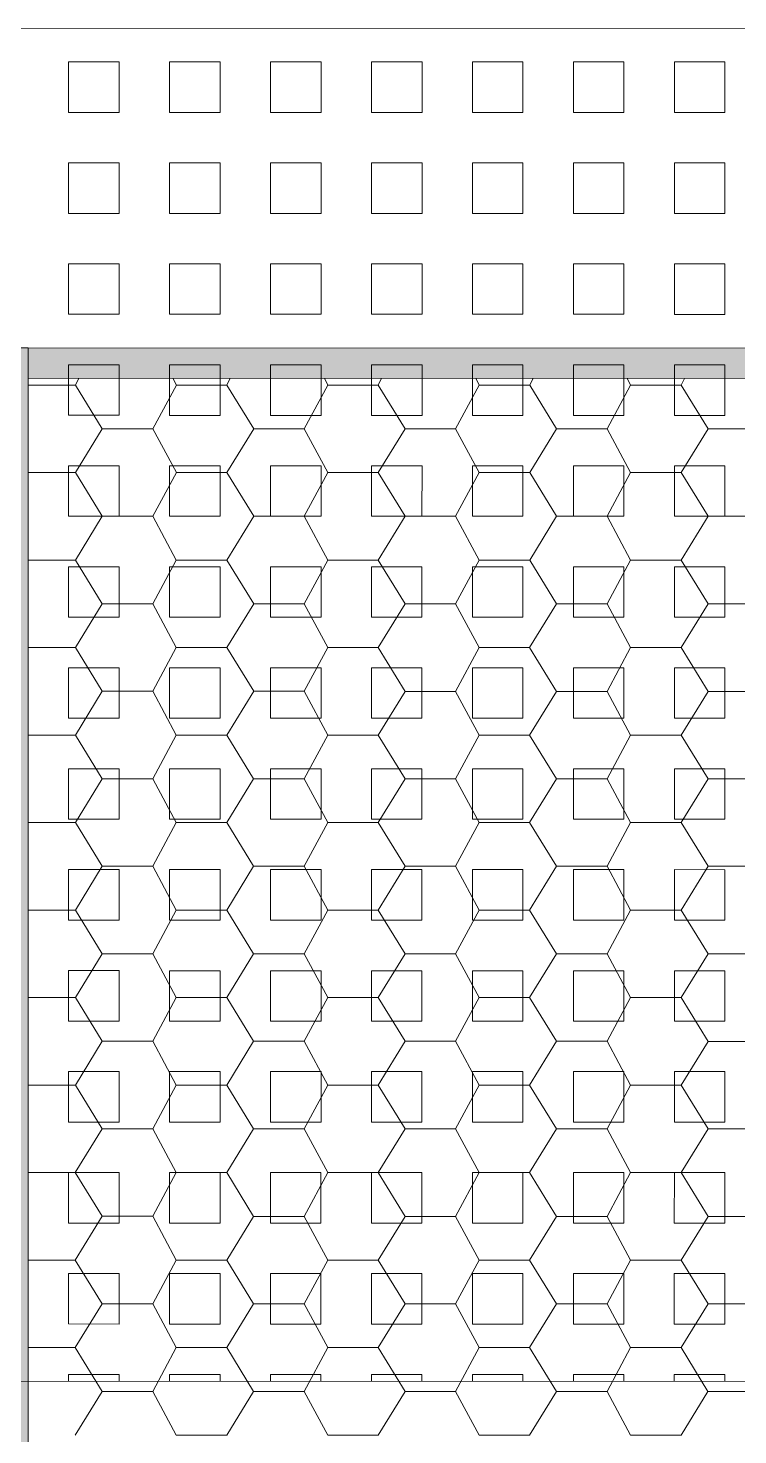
# Model space of a CAD drawing. Extents: x 3377 to 3790, y 1673 to 1846.
# Drawn here: x 3516.121 to 3517.014, y 1763.13 to 1764.898 of the extents above; entities that cross this region are included whole.
import ezdxf

# ---------------------------------------------------------------- set-up
doc = ezdxf.new("R2010")
doc.units = 0
doc.header["$LTSCALE"] = 2
doc.layers.add('PDF7_0', color=7, linetype='Continuous', true_color=0xc6c6c6)
doc.layers.add('PDF7_04-DETALHE', color=7, linetype='Continuous', true_color=0xc6c6c6)

msp = doc.modelspace()

# ---------------------------------------------------------------- linework, layer by layer
at = {"layer": 'PDF7_0', "color": 7, "lineweight": 0}
for points in [[(3516.0832, 1764.4962), (3516.1213, 1764.4962), (3516.1211, 1762.3974), (3516.0831, 1762.3974)], [(3516.1211, 1762.3974), (3516.1213, 1764.4962)], [(3518.2032, 1764.496), (3518.2032, 1764.458), (3516.1213, 1764.4581), (3516.1213, 1764.4962)]]:
    msp.add_lwpolyline(points, close=True, dxfattribs=at)
at = {"layer": 'PDF7_0', "lineweight": 0}
for points in [[(3516.1213, 1764.4496), (3516.1805, 1764.4496), (3516.2144, 1764.3946), (3516.2778, 1764.3946), (3516.3075, 1764.4496)], [(3516.1805, 1764.4496), (3516.1847, 1764.4581)], [(3516.3032, 1764.4581), (3516.3075, 1764.4496), (3516.3709, 1764.4496), (3516.3752, 1764.4581)], [(3516.3709, 1764.4496), (3516.4048, 1764.3946), (3516.4683, 1764.3946), (3516.4979, 1764.4496)], [(3516.4936, 1764.4581), (3516.4979, 1764.4496), (3516.5613, 1764.4496), (3516.5656, 1764.4581)], [(3516.5613, 1764.4496), (3516.5952, 1764.3946), (3516.6587, 1764.3946), (3516.6883, 1764.4496)], [(3516.6841, 1764.4581), (3516.6883, 1764.4496), (3516.7518, 1764.4496), (3516.756, 1764.4581)], [(3516.7518, 1764.4496), (3516.7856, 1764.3946), (3516.8491, 1764.3946), (3516.8787, 1764.4496)], [(3516.8745, 1764.4581), (3516.8787, 1764.4496), (3516.9422, 1764.4496), (3516.9464, 1764.458)], [(3516.9422, 1764.4496), (3516.976, 1764.3946), (3517.0395, 1764.3946), (3517.0691, 1764.4496)], [(3516.1805, 1764.3396), (3516.2144, 1764.3946)], [(3516.2778, 1764.3946), (3516.3075, 1764.3396), (3516.3709, 1764.3396), (3516.4048, 1764.3946)], [(3516.4683, 1764.3946), (3516.4979, 1764.3396), (3516.5613, 1764.3396), (3516.5952, 1764.3946)], [(3516.6587, 1764.3946), (3516.6883, 1764.3396), (3516.7518, 1764.3396), (3516.7856, 1764.3946)], [(3516.8491, 1764.3946), (3516.8787, 1764.3396), (3516.9422, 1764.3396), (3516.976, 1764.3946)], [(3516.1213, 1764.3396), (3516.1805, 1764.3396), (3516.2144, 1764.2846), (3516.2778, 1764.2846), (3516.3075, 1764.3396)], [(3516.3709, 1764.3396), (3516.4048, 1764.2846), (3516.4682, 1764.2846), (3516.4979, 1764.3396)], [(3516.5613, 1764.3396), (3516.5952, 1764.2846), (3516.6587, 1764.2846), (3516.6883, 1764.3396)], [(3516.7518, 1764.3396), (3516.7856, 1764.2846), (3516.8491, 1764.2846), (3516.8787, 1764.3396)], [(3516.9422, 1764.3396), (3516.976, 1764.2846), (3517.0395, 1764.2846), (3517.0691, 1764.3396)], [(3516.1805, 1764.2296), (3516.2144, 1764.2846)], [(3516.2778, 1764.2846), (3516.3074, 1764.2296), (3516.3709, 1764.2296), (3516.4048, 1764.2846)], [(3516.4682, 1764.2846), (3516.4979, 1764.2296), (3516.5613, 1764.2296), (3516.5952, 1764.2846)], [(3516.6587, 1764.2846), (3516.6883, 1764.2296), (3516.7518, 1764.2296), (3516.7856, 1764.2846)], [(3516.8491, 1764.2846), (3516.8787, 1764.2296), (3516.9422, 1764.2295), (3516.976, 1764.2846)], [(3516.1213, 1764.2296), (3516.1805, 1764.2296), (3516.2143, 1764.1746), (3516.2778, 1764.1746), (3516.3074, 1764.2296)], [(3516.3709, 1764.2296), (3516.4048, 1764.1746), (3516.4682, 1764.1746), (3516.4979, 1764.2296)], [(3516.5613, 1764.2296), (3516.5952, 1764.1746), (3516.6587, 1764.1746), (3516.6883, 1764.2296)], [(3516.7518, 1764.2296), (3516.7856, 1764.1745), (3516.8491, 1764.1745), (3516.8787, 1764.2296)], [(3516.9422, 1764.2295), (3516.976, 1764.1745), (3517.0395, 1764.1745), (3517.0691, 1764.2295)], [(3516.1805, 1764.1196), (3516.2143, 1764.1746)], [(3516.2778, 1764.1746), (3516.3074, 1764.1196), (3516.3709, 1764.1196), (3516.4048, 1764.1746)], [(3516.4682, 1764.1746), (3516.4979, 1764.1196), (3516.5613, 1764.1196), (3516.5952, 1764.1746)], [(3516.6587, 1764.1746), (3516.6883, 1764.1195), (3516.7517, 1764.1195), (3516.7856, 1764.1745)], [(3516.8491, 1764.1745), (3516.8787, 1764.1195), (3516.9422, 1764.1195), (3516.976, 1764.1745)], [(3516.1213, 1764.1196), (3516.1805, 1764.1196), (3516.2143, 1764.0646), (3516.2778, 1764.0646), (3516.3074, 1764.1196)], [(3516.3709, 1764.1196), (3516.4048, 1764.0646), (3516.4682, 1764.0646), (3516.4979, 1764.1196)], [(3516.5613, 1764.1196), (3516.5952, 1764.0645), (3516.6586, 1764.0645), (3516.6883, 1764.1195)], [(3516.7517, 1764.1195), (3516.7856, 1764.0645), (3516.8491, 1764.0645), (3516.8787, 1764.1195)], [(3516.9422, 1764.1195), (3516.976, 1764.0645), (3517.0395, 1764.0645), (3517.0691, 1764.1195)], [(3516.1805, 1764.0096), (3516.2143, 1764.0646)], [(3516.2778, 1764.0646), (3516.3074, 1764.0096), (3516.3709, 1764.0095), (3516.4048, 1764.0646)], [(3516.4682, 1764.0646), (3516.4978, 1764.0095), (3516.5613, 1764.0095), (3516.5952, 1764.0645)], [(3516.6586, 1764.0645), (3516.6883, 1764.0095), (3516.7517, 1764.0095), (3516.7856, 1764.0645)], [(3516.8491, 1764.0645), (3516.8787, 1764.0095), (3516.9422, 1764.0095), (3516.976, 1764.0645)], [(3516.1212, 1764.0096), (3516.1805, 1764.0096), (3516.2143, 1763.9546), (3516.2778, 1763.9545), (3516.3074, 1764.0096)], [(3516.3709, 1764.0095), (3516.4047, 1763.9545), (3516.4682, 1763.9545), (3516.4978, 1764.0095)], [(3516.5613, 1764.0095), (3516.5952, 1763.9545), (3516.6586, 1763.9545), (3516.6883, 1764.0095)], [(3516.7517, 1764.0095), (3516.7856, 1763.9545), (3516.8491, 1763.9545), (3516.8787, 1764.0095)], [(3516.9422, 1764.0095), (3516.976, 1763.9545), (3517.0395, 1763.9545), (3517.0691, 1764.0095)], [(3516.1805, 1763.8995), (3516.2143, 1763.9546)], [(3516.2778, 1763.9545), (3516.3074, 1763.8995), (3516.3709, 1763.8995), (3516.4047, 1763.9545)], [(3516.4682, 1763.9545), (3516.4978, 1763.8995), (3516.5613, 1763.8995), (3516.5952, 1763.9545)], [(3516.6586, 1763.9545), (3516.6883, 1763.8995), (3516.7517, 1763.8995), (3516.7856, 1763.9545)], [(3516.8491, 1763.9545), (3516.8787, 1763.8995), (3516.9421, 1763.8995), (3516.976, 1763.9545)], [(3516.1212, 1763.8995), (3516.1805, 1763.8995), (3516.2143, 1763.8445), (3516.2778, 1763.8445), (3516.3074, 1763.8995)], [(3516.3709, 1763.8995), (3516.4047, 1763.8445), (3516.4682, 1763.8445), (3516.4978, 1763.8995)], [(3516.5613, 1763.8995), (3516.5952, 1763.8445), (3516.6586, 1763.8445), (3516.6883, 1763.8995)], [(3516.7517, 1763.8995), (3516.7856, 1763.8445), (3516.849, 1763.8445), (3516.8787, 1763.8995)], [(3516.9421, 1763.8995), (3516.976, 1763.8445), (3517.0395, 1763.8445), (3517.0691, 1763.8995)], [(3516.1805, 1763.7895), (3516.2143, 1763.8445)], [(3516.2778, 1763.8445), (3516.3074, 1763.7895), (3516.3709, 1763.7895), (3516.4047, 1763.8445)], [(3516.4682, 1763.8445), (3516.4978, 1763.7895), (3516.5613, 1763.7895), (3516.5952, 1763.8445)], [(3516.6586, 1763.8445), (3516.6882, 1763.7895), (3516.7517, 1763.7895), (3516.7856, 1763.8445)], [(3516.849, 1763.8445), (3516.8787, 1763.7895), (3516.9421, 1763.7895), (3516.976, 1763.8445)], [(3516.1212, 1763.7895), (3516.1805, 1763.7895), (3516.2143, 1763.7345), (3516.2778, 1763.7345), (3516.3074, 1763.7895)], [(3516.3709, 1763.7895), (3516.4047, 1763.7345), (3516.4682, 1763.7345), (3516.4978, 1763.7895)], [(3516.5613, 1763.7895), (3516.5952, 1763.7345), (3516.6586, 1763.7345), (3516.6882, 1763.7895)], [(3516.7517, 1763.7895), (3516.7856, 1763.7345), (3516.849, 1763.7345), (3516.8787, 1763.7895)], [(3516.9421, 1763.7895), (3516.976, 1763.7345), (3517.0395, 1763.7345), (3517.0691, 1763.7895)], [(3516.1805, 1763.6795), (3516.2143, 1763.7345)], [(3516.2778, 1763.7345), (3516.3074, 1763.6795), (3516.3709, 1763.6795), (3516.4047, 1763.7345)], [(3516.4682, 1763.7345), (3516.4978, 1763.6795), (3516.5613, 1763.6795), (3516.5952, 1763.7345)], [(3516.6586, 1763.7345), (3516.6882, 1763.6795), (3516.7517, 1763.6795), (3516.7856, 1763.7345)], [(3516.849, 1763.7345), (3516.8787, 1763.6795), (3516.9421, 1763.6795), (3516.976, 1763.7345)], [(3516.1212, 1763.6795), (3516.1805, 1763.6795), (3516.2143, 1763.6245), (3516.2778, 1763.6245), (3516.3074, 1763.6795)], [(3516.3709, 1763.6795), (3516.4047, 1763.6245), (3516.4682, 1763.6245), (3516.4978, 1763.6795)], [(3516.5613, 1763.6795), (3516.5951, 1763.6245), (3516.6586, 1763.6245), (3516.6882, 1763.6795)], [(3516.7517, 1763.6795), (3516.7856, 1763.6245), (3516.849, 1763.6245), (3516.8787, 1763.6795)], [(3516.9421, 1763.6795), (3516.976, 1763.6244), (3517.0395, 1763.6244), (3517.0691, 1763.6794)], [(3516.1805, 1763.5695), (3516.2143, 1763.6245)], [(3516.2778, 1763.6245), (3516.3074, 1763.5695), (3516.3709, 1763.5695), (3516.4047, 1763.6245)], [(3516.4682, 1763.6245), (3516.4978, 1763.5695), (3516.5613, 1763.5695), (3516.5951, 1763.6245)], [(3516.6586, 1763.6245), (3516.6882, 1763.5695), (3516.7517, 1763.5694), (3516.7856, 1763.6245)], [(3516.849, 1763.6245), (3516.8787, 1763.5694), (3516.9421, 1763.5694), (3516.976, 1763.6244)], [(3516.1212, 1763.5695), (3516.1805, 1763.5695), (3516.2143, 1763.5145), (3516.2778, 1763.5145), (3516.3074, 1763.5695)], [(3516.3709, 1763.5695), (3516.4047, 1763.5145), (3516.4682, 1763.5145), (3516.4978, 1763.5695)], [(3516.5613, 1763.5695), (3516.5951, 1763.5145), (3516.6586, 1763.5144), (3516.6882, 1763.5695)], [(3516.7517, 1763.5694), (3516.7856, 1763.5144), (3516.849, 1763.5144), (3516.8787, 1763.5694)], [(3516.9421, 1763.5694), (3516.976, 1763.5144), (3517.0394, 1763.5144), (3517.0691, 1763.5694)], [(3516.1804, 1763.4595), (3516.2143, 1763.5145)], [(3516.2778, 1763.5145), (3516.3074, 1763.4595), (3516.3709, 1763.4595), (3516.4047, 1763.5145)], [(3516.4682, 1763.5145), (3516.4978, 1763.4594), (3516.5613, 1763.4594), (3516.5951, 1763.5145)], [(3516.6586, 1763.5144), (3516.6882, 1763.4594), (3516.7517, 1763.4594), (3516.7856, 1763.5144)], [(3516.849, 1763.5144), (3516.8786, 1763.4594), (3516.9421, 1763.4594), (3516.976, 1763.5144)], [(3516.1212, 1763.4595), (3516.1804, 1763.4595), (3516.2143, 1763.4045), (3516.2778, 1763.4045), (3516.3074, 1763.4595)], [(3516.3709, 1763.4595), (3516.4047, 1763.4044), (3516.4682, 1763.4044), (3516.4978, 1763.4594)], [(3516.5613, 1763.4594), (3516.5951, 1763.4044), (3516.6586, 1763.4044), (3516.6882, 1763.4594)], [(3516.7517, 1763.4594), (3516.7855, 1763.4044), (3516.849, 1763.4044), (3516.8786, 1763.4594)], [(3516.9421, 1763.4594), (3516.976, 1763.4044), (3517.0394, 1763.4044), (3517.0691, 1763.4594)], [(3516.1804, 1763.3494), (3516.2143, 1763.4045)], [(3516.2778, 1763.4045), (3516.3074, 1763.3494), (3516.3709, 1763.3494), (3516.4047, 1763.4044)], [(3516.4682, 1763.4044), (3516.4978, 1763.3494), (3516.5613, 1763.3494), (3516.5951, 1763.4044)], [(3516.6586, 1763.4044), (3516.6882, 1763.3494), (3516.7517, 1763.3494), (3516.7855, 1763.4044)], [(3516.849, 1763.4044), (3516.8786, 1763.3494), (3516.9421, 1763.3494), (3516.976, 1763.4044)], [(3516.1212, 1763.3495), (3516.1804, 1763.3494), (3516.2143, 1763.2944), (3516.2778, 1763.2944), (3516.3074, 1763.3494)], [(3516.3709, 1763.3494), (3516.4047, 1763.2944), (3516.4682, 1763.2944), (3516.4978, 1763.3494)], [(3516.5613, 1763.3494), (3516.5951, 1763.2944), (3516.6586, 1763.2944), (3516.6882, 1763.3494)], [(3516.7517, 1763.3494), (3516.7855, 1763.2944), (3516.849, 1763.2944), (3516.8786, 1763.3494)], [(3516.9421, 1763.3494), (3516.976, 1763.2944), (3517.0394, 1763.2944), (3517.0691, 1763.3494)], [(3516.1804, 1763.2394), (3516.2143, 1763.2944)], [(3516.2778, 1763.2944), (3516.3074, 1763.2394), (3516.3708, 1763.2394), (3516.4047, 1763.2944)], [(3516.4682, 1763.2944), (3516.4978, 1763.2394), (3516.5613, 1763.2394), (3516.5951, 1763.2944)], [(3516.6586, 1763.2944), (3516.6882, 1763.2394), (3516.7517, 1763.2394), (3516.7855, 1763.2944)], [(3516.849, 1763.2944), (3516.8786, 1763.2394), (3516.9421, 1763.2394), (3516.976, 1763.2944)], [(3516.1212, 1763.2394), (3516.1804, 1763.2394), (3516.2143, 1763.1844), (3516.2778, 1763.1844), (3516.3074, 1763.2394)], [(3516.3708, 1763.2394), (3516.4047, 1763.1844), (3516.4682, 1763.1844), (3516.4978, 1763.2394)], [(3516.5613, 1763.2394), (3516.5951, 1763.1844), (3516.6586, 1763.1844), (3516.6882, 1763.2394)], [(3516.7517, 1763.2394), (3516.7855, 1763.1844), (3516.849, 1763.1844), (3516.8786, 1763.2394)], [(3516.9421, 1763.2394), (3516.9759, 1763.1844), (3517.0394, 1763.1844), (3517.069, 1763.2394)], [(3516.1804, 1763.1294), (3516.2143, 1763.1844)], [(3516.2778, 1763.1844), (3516.3074, 1763.1294), (3516.3708, 1763.1294), (3516.4047, 1763.1844)], [(3516.4682, 1763.1844), (3516.4978, 1763.1294), (3516.5613, 1763.1294), (3516.5951, 1763.1844)], [(3516.6586, 1763.1844), (3516.6882, 1763.1294), (3516.7517, 1763.1294), (3516.7855, 1763.1844)], [(3516.849, 1763.1844), (3516.8786, 1763.1294), (3516.9421, 1763.1294), (3516.9759, 1763.1844)]]:
    msp.add_lwpolyline(points, dxfattribs=at)
at = {"layer": 'PDF7_0', "color": 9, "true_color": 0xc1c1c1, "transparency": 33554559}
for points in [[(3516.1213, 1764.4962), (3516.0832, 1764.4962), (3516.1211, 1762.3974)], [(3518.2032, 1764.496), (3516.1213, 1764.4962), (3518.2032, 1764.458)], [(3516.1213, 1764.4962), (3518.2032, 1764.458), (3516.1213, 1764.4581)]]:
    msp.add_solid(points, dxfattribs=at)
at = {"layer": 'PDF7_04-DETALHE', "lineweight": 0}
for points in [[(3514.0352, 1764.8983), (3519.6081, 1764.8979), (3519.6079, 1762.3971)], [(3513.9843, 1763.1973), (3519.6079, 1763.1969), (3514.0605, 1763.1973)], [(3516.172, 1763.1971), (3516.172, 1763.2056), (3516.2354, 1763.2056), (3516.2354, 1763.1971)], [(3516.2989, 1763.1971), (3516.2989, 1763.2056), (3516.3624, 1763.2056), (3516.3624, 1763.1971)], [(3516.4259, 1763.1971), (3516.4259, 1763.2056), (3516.4893, 1763.2056), (3516.4893, 1763.1971)], [(3516.5528, 1763.1971), (3516.5528, 1763.2056), (3516.6163, 1763.2055), (3516.6163, 1763.1971)], [(3516.6797, 1763.1971), (3516.6797, 1763.2055), (3516.7432, 1763.2055), (3516.7432, 1763.1971)], [(3516.8067, 1763.1971), (3516.8067, 1763.2055), (3516.8702, 1763.2055), (3516.8702, 1763.1971)], [(3516.9336, 1763.1971), (3516.9336, 1763.2055), (3516.9971, 1763.2055), (3516.9971, 1763.1971)]]:
    msp.add_lwpolyline(points, dxfattribs=at)
for points in [[(3516.2356, 1764.8559), (3516.2355, 1764.7924), (3516.1721, 1764.7924), (3516.1721, 1764.8559)], [(3516.3625, 1764.8558), (3516.3625, 1764.7924), (3516.299, 1764.7924), (3516.299, 1764.8559)], [(3516.4894, 1764.8558), (3516.4894, 1764.7924), (3516.426, 1764.7924), (3516.426, 1764.8558)], [(3516.6164, 1764.8558), (3516.6164, 1764.7924), (3516.5529, 1764.7924), (3516.5529, 1764.8558)], [(3516.7433, 1764.8558), (3516.7433, 1764.7924), (3516.6799, 1764.7924), (3516.6799, 1764.8558)], [(3516.8703, 1764.8558), (3516.8703, 1764.7923), (3516.8068, 1764.7923), (3516.8068, 1764.8558)], [(3516.9972, 1764.8558), (3516.9972, 1764.7923), (3516.9337, 1764.7923), (3516.9337, 1764.8558)], [(3516.2355, 1764.7289), (3516.2355, 1764.6654), (3516.1721, 1764.6654), (3516.1721, 1764.7289)], [(3516.3625, 1764.7289), (3516.3625, 1764.6654), (3516.299, 1764.6654), (3516.299, 1764.7289)], [(3516.4894, 1764.7289), (3516.4894, 1764.6654), (3516.426, 1764.6654), (3516.426, 1764.7289)], [(3516.6164, 1764.7289), (3516.6164, 1764.6654), (3516.5529, 1764.6654), (3516.5529, 1764.7289)], [(3516.7433, 1764.7289), (3516.7433, 1764.6654), (3516.6798, 1764.6654), (3516.6798, 1764.7289)], [(3516.8703, 1764.7289), (3516.8703, 1764.6654), (3516.8068, 1764.6654), (3516.8068, 1764.7289)], [(3516.9972, 1764.7289), (3516.9972, 1764.6654), (3516.9337, 1764.6654), (3516.9337, 1764.7289)], [(3516.2355, 1764.602), (3516.2355, 1764.5385), (3516.1721, 1764.5385), (3516.1721, 1764.602)], [(3516.3625, 1764.602), (3516.3625, 1764.5385), (3516.299, 1764.5385), (3516.299, 1764.602)], [(3516.4894, 1764.602), (3516.4894, 1764.5385), (3516.4259, 1764.5385), (3516.426, 1764.602)], [(3516.6164, 1764.6019), (3516.6164, 1764.5385), (3516.5529, 1764.5385), (3516.5529, 1764.6019)], [(3516.7433, 1764.6019), (3516.7433, 1764.5385), (3516.6798, 1764.5385), (3516.6798, 1764.6019)], [(3516.8703, 1764.6019), (3516.8703, 1764.5385), (3516.8068, 1764.5385), (3516.8068, 1764.6019)], [(3516.9972, 1764.6019), (3516.9972, 1764.5384), (3516.9337, 1764.5384), (3516.9337, 1764.6019)], [(3516.2355, 1764.475), (3516.2355, 1764.4116), (3516.172, 1764.4116), (3516.1721, 1764.475)], [(3516.3625, 1764.475), (3516.3625, 1764.4115), (3516.299, 1764.4115), (3516.299, 1764.475)], [(3516.4894, 1764.475), (3516.4894, 1764.4115), (3516.4259, 1764.4115), (3516.4259, 1764.475)], [(3516.6164, 1764.475), (3516.6164, 1764.4115), (3516.5529, 1764.4115), (3516.5529, 1764.475)], [(3516.7433, 1764.475), (3516.7433, 1764.4115), (3516.6798, 1764.4115), (3516.6798, 1764.475)], [(3516.8702, 1764.475), (3516.8702, 1764.4115), (3516.8068, 1764.4115), (3516.8068, 1764.475)], [(3516.9972, 1764.475), (3516.9972, 1764.4115), (3516.9337, 1764.4115), (3516.9337, 1764.475)], [(3516.2355, 1764.3481), (3516.2355, 1764.2846), (3516.172, 1764.2846), (3516.172, 1764.3481)], [(3516.3625, 1764.3481), (3516.3625, 1764.2846), (3516.299, 1764.2846), (3516.299, 1764.3481)], [(3516.4894, 1764.3481), (3516.4894, 1764.2846), (3516.4259, 1764.2846), (3516.4259, 1764.3481)], [(3516.6164, 1764.3481), (3516.6163, 1764.2846), (3516.5529, 1764.2846), (3516.5529, 1764.3481)], [(3516.7433, 1764.348), (3516.7433, 1764.2846), (3516.6798, 1764.2846), (3516.6798, 1764.348)], [(3516.8702, 1764.348), (3516.8702, 1764.2846), (3516.8068, 1764.2846), (3516.8068, 1764.348)], [(3516.9972, 1764.348), (3516.9972, 1764.2846), (3516.9337, 1764.2846), (3516.9337, 1764.348)], [(3516.2355, 1764.2211), (3516.2355, 1764.1577), (3516.172, 1764.1577), (3516.172, 1764.2211)], [(3516.3625, 1764.2211), (3516.3624, 1764.1577), (3516.299, 1764.1577), (3516.299, 1764.2211)], [(3516.4894, 1764.2211), (3516.4894, 1764.1576), (3516.4259, 1764.1576), (3516.4259, 1764.2211)], [(3516.6163, 1764.2211), (3516.6163, 1764.1576), (3516.5529, 1764.1576), (3516.5529, 1764.2211)], [(3516.7433, 1764.2211), (3516.7433, 1764.1576), (3516.6798, 1764.1576), (3516.6798, 1764.2211)], [(3516.8702, 1764.2211), (3516.8702, 1764.1576), (3516.8068, 1764.1576), (3516.8068, 1764.2211)], [(3516.9972, 1764.2211), (3516.9972, 1764.1576), (3516.9337, 1764.1576), (3516.9337, 1764.2211)], [(3516.2355, 1764.0942), (3516.2355, 1764.0307), (3516.172, 1764.0307), (3516.172, 1764.0942)], [(3516.3624, 1764.0942), (3516.3624, 1764.0307), (3516.299, 1764.0307), (3516.299, 1764.0942)], [(3516.4894, 1764.0942), (3516.4894, 1764.0307), (3516.4259, 1764.0307), (3516.4259, 1764.0942)], [(3516.6163, 1764.0942), (3516.6163, 1764.0307), (3516.5529, 1764.0307), (3516.5529, 1764.0942)], [(3516.7433, 1764.0942), (3516.7433, 1764.0307), (3516.6798, 1764.0307), (3516.6798, 1764.0942)], [(3516.8702, 1764.0941), (3516.8702, 1764.0307), (3516.8067, 1764.0307), (3516.8068, 1764.0942)], [(3516.9972, 1764.0941), (3516.9972, 1764.0307), (3516.9337, 1764.0307), (3516.9337, 1764.0941)], [(3516.2355, 1763.9672), (3516.2355, 1763.9038), (3516.172, 1763.9038), (3516.172, 1763.9672)], [(3516.3624, 1763.9672), (3516.3624, 1763.9038), (3516.299, 1763.9038), (3516.299, 1763.9672)], [(3516.4894, 1763.9672), (3516.4894, 1763.9038), (3516.4259, 1763.9038), (3516.4259, 1763.9672)], [(3516.6163, 1763.9672), (3516.6163, 1763.9037), (3516.5528, 1763.9037), (3516.5529, 1763.9672)], [(3516.7433, 1763.9672), (3516.7433, 1763.9037), (3516.6798, 1763.9037), (3516.6798, 1763.9672)], [(3516.8702, 1763.9672), (3516.8702, 1763.9037), (3516.8067, 1763.9037), (3516.8067, 1763.9672)], [(3516.9972, 1763.9672), (3516.9972, 1763.9037), (3516.9337, 1763.9037), (3516.9337, 1763.9672)], [(3516.2355, 1763.8403), (3516.2355, 1763.7768), (3516.172, 1763.7768), (3516.172, 1763.8403)], [(3516.3624, 1763.8403), (3516.3624, 1763.7768), (3516.299, 1763.7768), (3516.299, 1763.8403)], [(3516.4894, 1763.8403), (3516.4894, 1763.7768), (3516.4259, 1763.7768), (3516.4259, 1763.8403)], [(3516.6163, 1763.8403), (3516.6163, 1763.7768), (3516.5528, 1763.7768), (3516.5528, 1763.8403)], [(3516.7433, 1763.8403), (3516.7433, 1763.7768), (3516.6798, 1763.7768), (3516.6798, 1763.8403)], [(3516.8702, 1763.8403), (3516.8702, 1763.7768), (3516.8067, 1763.7768), (3516.8067, 1763.8403)], [(3516.9972, 1763.8402), (3516.9971, 1763.7768), (3516.9337, 1763.7768), (3516.9337, 1763.8403)], [(3516.2355, 1763.7134), (3516.2355, 1763.6499), (3516.172, 1763.6499), (3516.172, 1763.7134)], [(3516.3624, 1763.7133), (3516.3624, 1763.6499), (3516.2989, 1763.6499), (3516.2989, 1763.7133)], [(3516.4894, 1763.7133), (3516.4894, 1763.6499), (3516.4259, 1763.6499), (3516.4259, 1763.7133)], [(3516.6163, 1763.7133), (3516.6163, 1763.6499), (3516.5528, 1763.6499), (3516.5528, 1763.7133)], [(3516.7433, 1763.7133), (3516.7432, 1763.6498), (3516.6798, 1763.6499), (3516.6798, 1763.7133)], [(3516.8702, 1763.7133), (3516.8702, 1763.6498), (3516.8067, 1763.6498), (3516.8067, 1763.7133)], [(3516.9971, 1763.7133), (3516.9971, 1763.6498), (3516.9337, 1763.6498), (3516.9337, 1763.7133)], [(3516.2355, 1763.5864), (3516.2355, 1763.5229), (3516.172, 1763.5229), (3516.172, 1763.5864)], [(3516.3624, 1763.5864), (3516.3624, 1763.5229), (3516.2989, 1763.5229), (3516.2989, 1763.5864)], [(3516.4894, 1763.5864), (3516.4894, 1763.5229), (3516.4259, 1763.5229), (3516.4259, 1763.5864)], [(3516.6163, 1763.5864), (3516.6163, 1763.5229), (3516.5528, 1763.5229), (3516.5528, 1763.5864)], [(3516.7432, 1763.5864), (3516.7432, 1763.5229), (3516.6798, 1763.5229), (3516.6798, 1763.5864)], [(3516.8702, 1763.5864), (3516.8702, 1763.5229), (3516.8067, 1763.5229), (3516.8067, 1763.5864)], [(3516.9971, 1763.5864), (3516.9971, 1763.5229), (3516.9337, 1763.5229), (3516.9337, 1763.5864)], [(3516.2355, 1763.4595), (3516.2355, 1763.396), (3516.172, 1763.396), (3516.172, 1763.4595)], [(3516.3624, 1763.4595), (3516.3624, 1763.396), (3516.2989, 1763.396), (3516.2989, 1763.4595)], [(3516.4893, 1763.4594), (3516.4893, 1763.396), (3516.4259, 1763.396), (3516.4259, 1763.4595)], [(3516.6163, 1763.4594), (3516.6163, 1763.396), (3516.5528, 1763.396), (3516.5528, 1763.4594)], [(3516.7432, 1763.4594), (3516.7432, 1763.396), (3516.6798, 1763.396), (3516.6798, 1763.4594)], [(3516.8702, 1763.4594), (3516.8702, 1763.3959), (3516.8067, 1763.396), (3516.8067, 1763.4594)], [(3516.9971, 1763.4594), (3516.9971, 1763.3959), (3516.9336, 1763.3959), (3516.9337, 1763.4594)], [(3516.2354, 1763.3325), (3516.2354, 1763.269), (3516.172, 1763.2691), (3516.172, 1763.3325)], [(3516.3624, 1763.3325), (3516.3624, 1763.269), (3516.2989, 1763.269), (3516.2989, 1763.3325)], [(3516.4893, 1763.3325), (3516.4893, 1763.269), (3516.4259, 1763.269), (3516.4259, 1763.3325)], [(3516.6163, 1763.3325), (3516.6163, 1763.269), (3516.5528, 1763.269), (3516.5528, 1763.3325)], [(3516.7432, 1763.3325), (3516.7432, 1763.269), (3516.6798, 1763.269), (3516.6798, 1763.3325)], [(3516.8702, 1763.3325), (3516.8702, 1763.269), (3516.8067, 1763.269), (3516.8067, 1763.3325)], [(3516.9971, 1763.3325), (3516.9971, 1763.269), (3516.9336, 1763.269), (3516.9336, 1763.3325)]]:
    msp.add_lwpolyline(points, close=True, dxfattribs=at)

doc.saveas('drawing.dxf')
